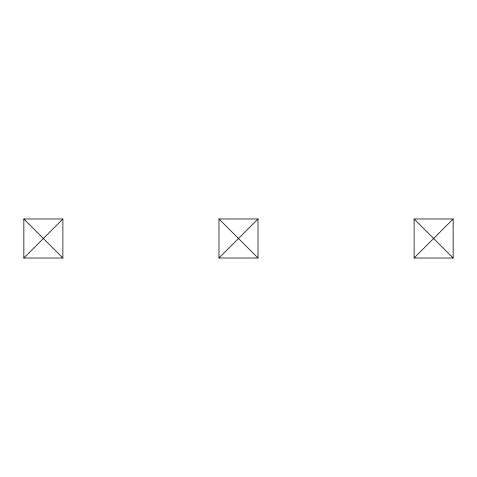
<?xml version="1.0" encoding="UTF-8"?>
<svg xmlns="http://www.w3.org/2000/svg" width="477" height="477" viewBox="0 0 477 477"><rect width="100%" height="100%" fill="white"/><g stroke="black" fill="none" stroke-linecap="round" stroke-linejoin="round"><path stroke-width="0.72" d="M23.85 258.015L62.875 218.985L23.85 218.985L23.85 258.015L62.875 258.015L62.875 218.985M218.985 258.015L258.015 218.985L218.985 218.985L218.985 258.015L258.015 258.015L258.015 218.985M414.125 258.015L453.15 218.985L453.15 258.015L414.125 258.015L414.125 218.985L453.15 218.985M414.125 218.985L453.15 258.015M218.985 218.985L258.015 258.015M23.85 218.985L62.875 258.015"/></g></svg>
